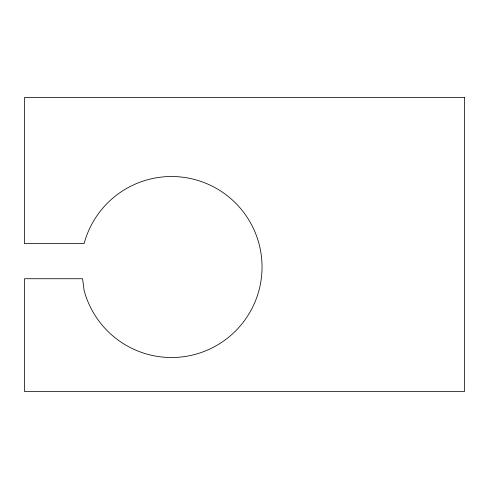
<?xml version="1.0" encoding="UTF-8"?>
<svg xmlns="http://www.w3.org/2000/svg" width="489" height="489" viewBox="0 0 489 489"><rect width="100%" height="100%" fill="white"/><g stroke="black" fill="none" stroke-linecap="round" stroke-linejoin="round"><path stroke-width="0.73" d="M464.55 97.537L24.45 97.537L24.45 243.595L84.114 243.595A90.508 90.508 0 0 1 223.449 192.88A90.508 90.508 0 0 1 223.449 341.157A90.508 90.508 0 0 1 84.114 290.442L82.574 278.73L24.45 278.73L24.45 391.463L464.55 391.463L464.55 97.537"/></g></svg>
